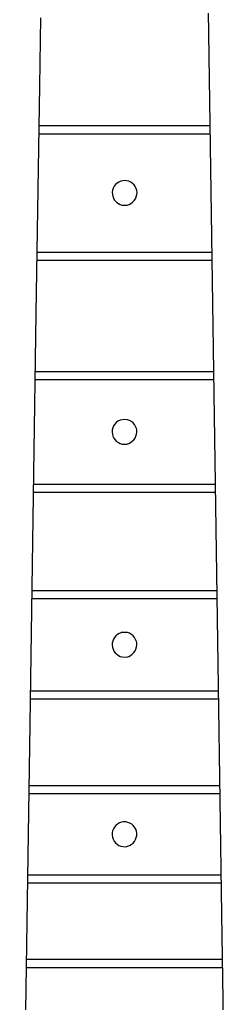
# Model space of a CAD drawing. Extents: x -68 to 722, y 3924 to 4942.
# Drawn here: x 107.5 to 161.5, y 4432.2 to 4684.8 of the extents above; entities that cross this region are included whole.
import ezdxf

# ---------------------------------------------------------------- set-up
doc = ezdxf.new("R2010")
doc.units = 0
doc.layers.get('0').update_dxf_attribs({"linetype": 'CONTINUOUS'})

msp = doc.modelspace()

# ---------------------------------------------------------------- linework, layer by layer
at = {"color": 7, "linetype": 'CONTINUOUS'}
for p, q in [((112.455991, 4657.57903), (156.551597, 4657.57903)), ((112.455991, 4655.483406), (156.551597, 4655.483406)), ((111.932083, 4625.096851), (156.988187, 4625.096851)), ((111.932083, 4623.001226), (157.075505, 4623.001226)), ((111.495493, 4594.448342), (157.512095, 4594.448342)), ((111.495493, 4592.352718), (157.512095, 4592.352718)), ((111.058903, 4565.45887), (157.948685, 4565.45887)), ((111.058903, 4563.450564), (157.948685, 4563.450564)), ((110.622312, 4538.215752), (158.297957, 4538.215752)), ((110.622312, 4536.120127), (158.385275, 4536.120127)), ((110.27304, 4512.457034), (158.734547, 4512.457034)), ((110.27304, 4510.36141), (158.734547, 4510.36141)), ((109.923768, 4488.0954), (159.08382, 4488.0954)), ((109.923768, 4486.087093), (159.08382, 4486.087093)), ((109.574496, 4465.130848), (159.433092, 4465.130848)), ((109.574496, 4463.122541), (159.433092, 4463.122541)), ((109.225224, 4443.476061), (159.695046, 4443.476061)), ((109.225224, 4441.380437), (159.782364, 4441.380437))]:
    msp.add_line(p, q, dxfattribs=at)
for points in [[(161.48393, 4328.654351), (159.56337, 4455.089925), (158.69019, 4513.592775), (155.50378, 4727.43318)], [(112.848224, 4685.258126), (112.587667, 4667.795811), (111.714486, 4609.29296), (111.53985, 4597.59239), (110.141365, 4503.89929), (107.513791, 4328.461204)], [(135.158679, 4637.146691), (135.678013, 4637.342576), (136.161514, 4637.615165), (136.597934, 4637.958116), (136.977119, 4638.36345), (137.290248, 4638.821738), (137.530035, 4639.322316), (137.690902, 4639.85354), (137.718486, 4640.391651), (137.654957, 4640.926711), (137.502132, 4641.443402), (137.264387, 4641.926934), (136.948527, 4642.363464), (136.563595, 4642.740496), (136.120609, 4643.047237), (135.632251, 4643.274907), (135.112501, 4643.416987), (134.576237, 4643.469411), (134.038811, 4643.430678), (133.515607, 4643.301897), (133.021603, 4643.086753), (132.57094, 4642.791407), (132.176519, 4642.424313), (131.849631, 4641.995978), (131.599634, 4641.518666), (131.433684, 4641.00604), (131.356532, 4640.472774), (131.370386, 4639.934134), (131.461388, 4639.448576), (131.627172, 4638.983212), (131.863663, 4638.549483), (132.165047, 4638.158055), (132.523914, 4637.818549), (132.931439, 4637.539315), (133.377605, 4637.327216), (133.851441, 4637.187469), (135.158679, 4637.146691)], [(135.071361, 4575.762357), (135.587444, 4575.935319), (136.070188, 4576.186745), (136.50775, 4576.510467), (136.889395, 4576.898543), (137.20576, 4577.341453), (137.449084, 4577.828329), (137.613397, 4578.347229), (137.694667, 4578.88542), (137.690902, 4579.4297), (137.569967, 4579.772248), (137.363443, 4580.298622), (137.07148, 4580.782853), (136.702364, 4581.211194), (136.266574, 4581.571485), (135.776481, 4581.853499), (135.245997, 4582.049231), (134.623377, 4582.109649), (133.999472, 4582.064398), (133.392086, 4581.914769), (132.818556, 4581.665033), (132.38284, 4581.334118), (132.009706, 4580.933965), (131.710011, 4580.476215), (131.492475, 4579.97419), (131.363428, 4579.442497), (131.326624, 4578.896606), (131.383136, 4578.352403), (131.531318, 4577.825721), (131.766859, 4577.331887), (132.082904, 4576.88527), (132.470259, 4576.498865), (132.917651, 4576.183917), (133.412063, 4575.949588), (133.939108, 4575.802698), (135.071361, 4575.762357)], [(135.071361, 4521.101485), (135.587444, 4521.274447), (136.070188, 4521.525873), (136.50775, 4521.849595), (136.889395, 4522.237671), (137.20576, 4522.68058), (137.449084, 4523.167457), (137.613397, 4523.686357), (137.694667, 4524.224548), (137.690902, 4524.768828), (137.569967, 4525.111375), (137.363443, 4525.63775), (137.07148, 4526.121981), (136.702364, 4526.550321), (136.266574, 4526.910613), (135.776481, 4527.192627), (135.245997, 4527.388359), (133.674273, 4527.388359), (133.516607, 4527.289137), (133.34478, 4527.217176), (133.163462, 4527.17443), (132.698541, 4526.90719), (132.284899, 4526.565914), (131.934203, 4526.160229), (131.656343, 4525.701577), (131.459157, 4525.202894), (131.348205, 4524.678244), (131.326618, 4524.142426), (131.395005, 4523.610552), (131.551435, 4523.097622), (131.791498, 4522.618104), (132.108422, 4522.185522), (132.49327, 4521.812077), (132.935185, 4521.508302), (133.421705, 4521.282765), (133.939108, 4521.141826), (135.071361, 4521.101485)], [(134.896725, 4472.378216), (135.239274, 4472.499151), (135.766183, 4472.683387), (136.253384, 4472.955803), (136.686254, 4473.308222), (137.051799, 4473.730065), (137.339048, 4474.208671), (137.539377, 4474.729672), (137.646773, 4475.277431), (137.658014, 4475.835506), (137.572761, 4476.387146), (137.386828, 4476.906081), (137.114142, 4477.385151), (136.762885, 4477.809985), (136.343592, 4478.167839), (135.868841, 4478.447979), (135.352873, 4478.642), (134.811167, 4478.744084), (134.25997, 4478.751167), (133.715819, 4478.663037), (133.195036, 4478.482338), (132.713244, 4478.21449), (132.284893, 4477.867529), (131.922835, 4477.451861), (131.63793, 4476.979956), (131.438723, 4476.46597), (131.331191, 4475.92532), (131.31856, 4475.374225), (131.401208, 4474.829217), (131.576656, 4474.306643), (131.839641, 4473.822181), (132.182275, 4473.390361), (132.594278, 4473.024138), (133.063293, 4472.734498), (133.57525, 4472.530128), (134.114792, 4472.41716), (134.896725, 4472.378216)]]:
    msp.add_lwpolyline(points, dxfattribs=at)

doc.saveas('drawing.dxf')
